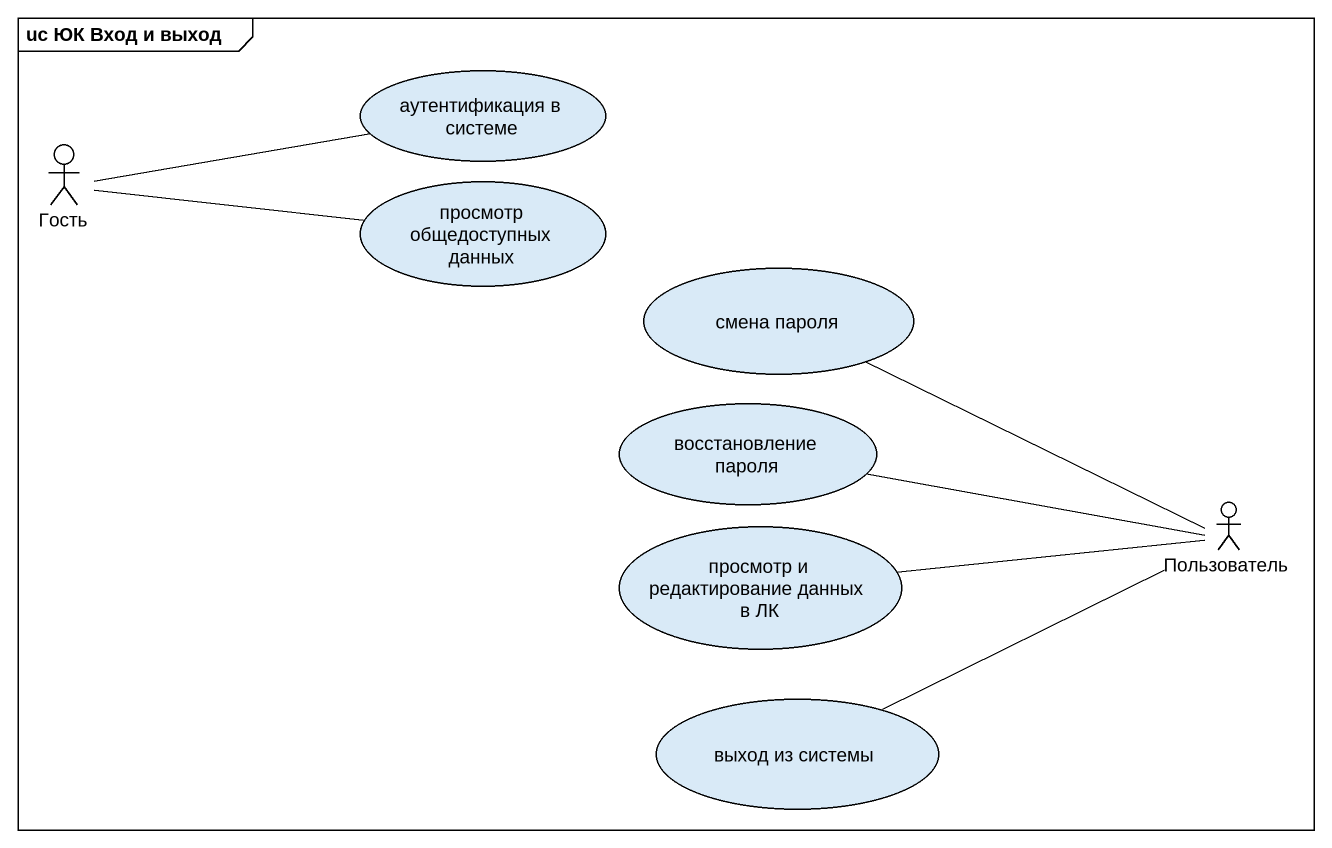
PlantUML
@startuml
mainframe uc ЮК Вход и выход
usecase "аутентификация в системе" as аутентификация_в_системе
actor Гость
usecase "просмотр общедоступных данных" as просмотр_общедоступных
usecase "смена пароля" as смена_пароля
usecase "восстановление пароля" as восстановление_пароля
usecase "просмотр и редактирование данных в ЛК" as просмотр_и_редактирование
actor Пользователь
usecase "выход из системы" as выход_из_системы
Гость -right- аутентификация_в_системе
просмотр_общедоступных -left- Гость
восстановление_пароля -right- Пользователь
Пользователь -left- смена_пароля
Пользователь -left- просмотр_и_редактирование
Пользователь -left- выход_из_системы
@enduml
